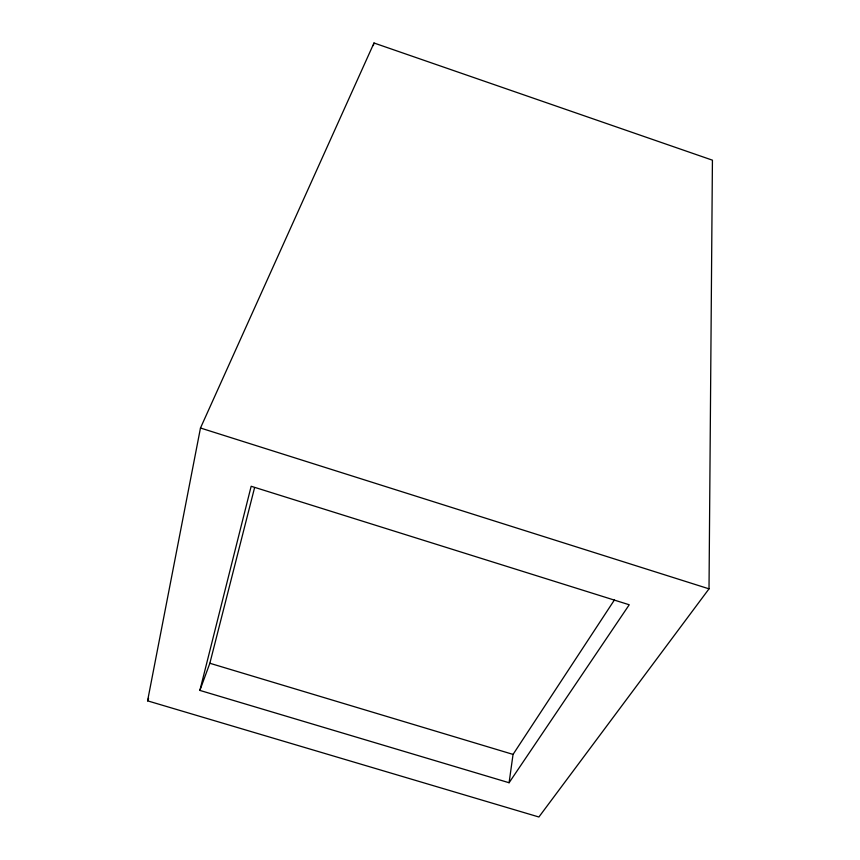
<?xml version="1.0" encoding="UTF-8"?>
<svg xmlns="http://www.w3.org/2000/svg" width="860" height="860" viewBox="0 0 860 860"><rect width="100%" height="100%" fill="white"/><g stroke="black" fill="none" stroke-linecap="round" stroke-linejoin="round"><path stroke-width="1.29" d="M709.016 588.842L712.424 160.175L374.003 43L200.477 428.011L147.576 700.846L538.898 817L709.016 588.842L200.477 428.011M509.088 782.74L629.24 604.763L251.163 486.265L199.875 690.408L509.088 782.74L513.054 754.403L614.416 599.968M199.875 690.408L209.851 663.264L254.581 487.663M373.337 45.591L374.003 43M147.576 700.846L148.576 698.352M209.851 663.264L513.054 754.403"/></g></svg>
